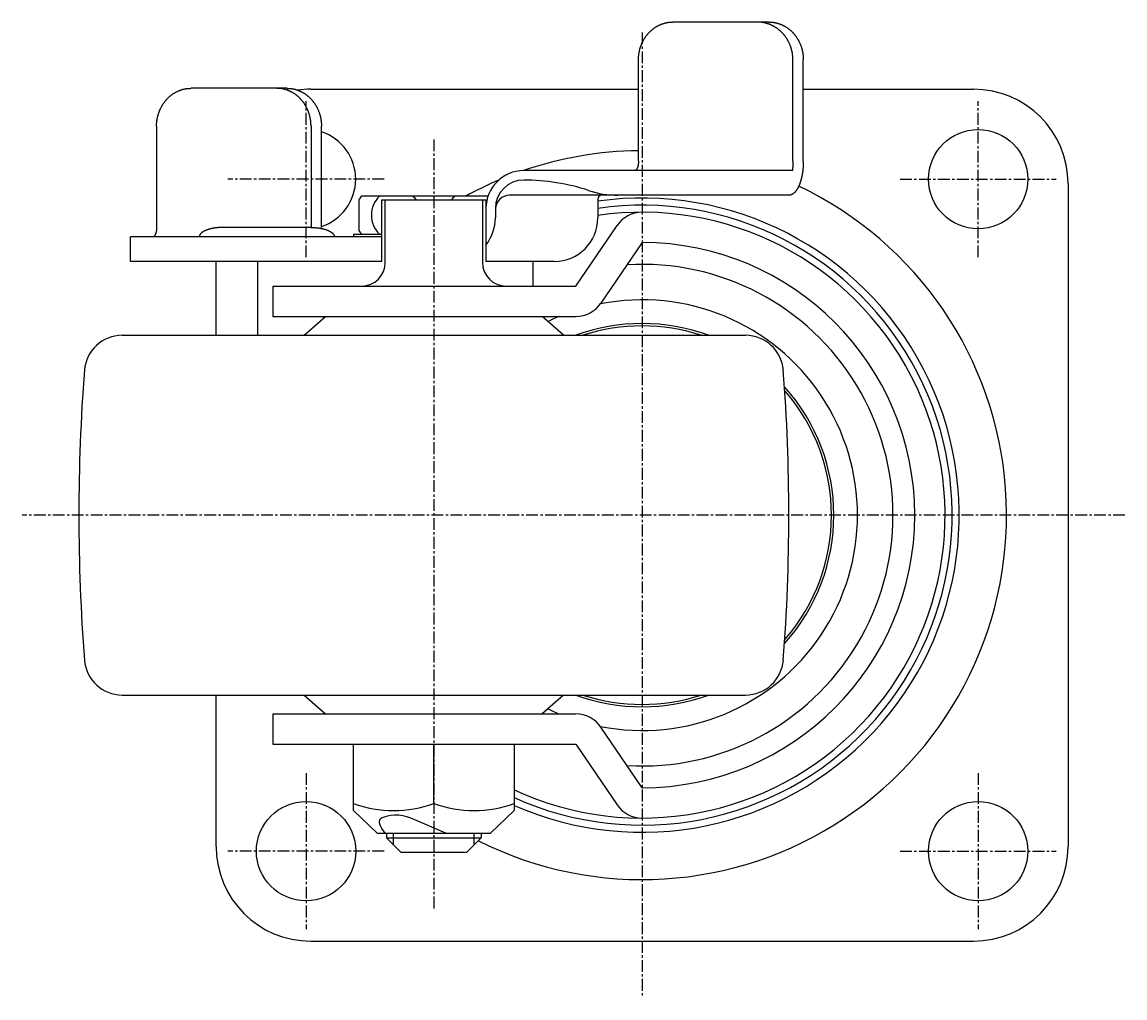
# Model space of a CAD drawing. Extents: x -2982 to -2676, y -545 to -78.
# Drawn here: x -2792.6 to -2676.1, y -545.4 to -442.3 of the extents above; entities that cross this region are included whole.
import ezdxf

# ---------------------------------------------------------------- set-up
doc = ezdxf.new("R2010")
doc.units = 0
doc.linetypes.add('CENTER', pattern=[2, 1.25, -0.25, 0.25, -0.25])
doc.layers.get('0').update_dxf_attribs({"linetype": 'CONTINUOUS'})
doc.layers.add('CENTER', color=1, linetype='CENTER')

msp = doc.modelspace()

# ---------------------------------------------------------------- linework, layer by layer
at = {"color": 7, "linetype": 'CONTINUOUS'}
for p, q in [((-2713.75, -442.28), (-2723.91, -442.28)), ((-2727.53, -456.98), (-2727.53, -446.28)), ((-2711.22, -456.98), (-2711.22, -446.28)), ((-2711.22, -456.98), (-2711.22, -446.28)), ((-2710.12, -456.98), (-2710.12, -446.28)), ((-2764.65, -449.28), (-2774.81, -449.28)), ((-2762.15, -449.38), (-2727.53, -449.38)), ((-2710.12, -449.38), (-2692.15, -449.38)), ((-2778.44, -453.28), (-2778.44, -463.98)), ((-2762.12, -453.28), (-2762.12, -463.98)), ((-2761.02, -463.98), (-2761.02, -453.28)), ((-2711.28, -457.98), (-2739.65, -457.98)), ((-2682.15, -459.38), (-2682.15, -529.38)), ((-2757.09, -461.05), (-2757.09, -464.32)), ((-2743.43, -460.68), (-2756.77, -460.68)), ((-2754.65, -461.08), (-2743.65, -461.08)), ((-2754.65, -467.58), (-2754.65, -461.08)), ((-2754.28, -467.68), (-2754.28, -461.08)), ((-2744.02, -461.08), (-2744.02, -467.68)), ((-2743.65, -461.08), (-2743.65, -467.58)), ((-2711.64, -460.58), (-2741.15, -460.58)), ((-2731.83, -460.98), (-2731.83, -462.98)), ((-2742.65, -461.98), (-2742.65, -462.98)), ((-2762.15, -463.98), (-2771.43, -463.98)), ((-2757.65, -464.68), (-2757.65, -464.98)), ((-2757.65, -464.68), (-2754.65, -464.68)), ((-2734.15, -470.18), (-2729.79, -463.78)), ((-2781.2, -467.58), (-2781.2, -464.98)), ((-2754.65, -464.98), (-2781.2, -464.98)), ((-2727.15, -465.58), (-2731.5, -471.98)), ((-2754.65, -467.58), (-2781.2, -467.58)), ((-2772.15, -475.38), (-2772.15, -467.58)), ((-2767.75, -475.38), (-2767.75, -467.58)), ((-2736.43, -467.58), (-2743.65, -467.58)), ((-2738.65, -470.18), (-2738.65, -467.58)), ((-2766.15, -470.18), (-2766.15, -473.38)), ((-2766.15, -470.18), (-2734.15, -470.18)), ((-2766.15, -473.38), (-2734.15, -473.38)), ((-2762.85, -475.38), (-2760.6, -473.38)), ((-2762.85, -475.38), (-2760.6, -473.38)), ((-2735.45, -475.38), (-2737.7, -473.38)), ((-2735.45, -475.38), (-2737.7, -473.38)), ((-2735.45, -475.38), (-2737.7, -473.38)), ((-2782.07, -475.38), (-2716.22, -475.38)), ((-2782.07, -513.38), (-2716.22, -513.38)), ((-2772.15, -529.38), (-2772.15, -513.38)), ((-2762.85, -513.38), (-2760.6, -515.38)), ((-2762.85, -513.38), (-2760.6, -515.38)), ((-2735.45, -513.38), (-2737.7, -515.38)), ((-2735.45, -513.38), (-2737.7, -515.38)), ((-2735.45, -513.38), (-2737.7, -515.38)), ((-2766.15, -515.38), (-2766.15, -518.58)), ((-2766.15, -515.38), (-2734.15, -515.38)), ((-2727.15, -523.18), (-2731.5, -516.78)), ((-2766.15, -518.58), (-2734.15, -518.58)), ((-2757.65, -525.58), (-2757.65, -518.58)), ((-2749.15, -524.83), (-2749.15, -518.58)), ((-2740.65, -518.58), (-2740.65, -525.58)), ((-2734.15, -518.58), (-2729.79, -524.98)), ((-2757.65, -525.58), (-2755.15, -527.98)), ((-2743.15, -527.98), (-2740.65, -525.58)), ((-2754.63, -527.48), (-2754.86, -527.05)), ((-2754.3, -527.98), (-2754.63, -527.48)), ((-2747.88, -527.98), (-2751.17, -526.58)), ((-2755.15, -527.98), (-2743.15, -527.98)), ((-2754.15, -527.98), (-2754.15, -528.48)), ((-2754.15, -528.48), (-2752.65, -529.98)), ((-2754.15, -528.48), (-2744.15, -528.48)), ((-2744.15, -528.48), (-2745.65, -529.98)), ((-2744.15, -527.98), (-2744.15, -528.48)), ((-2752.65, -529.98), (-2745.65, -529.98)), ((-2762.15, -539.38), (-2692.15, -539.38))]:
    msp.add_line(p, q, dxfattribs=at)
at = {"color": 3, "linetype": 'CONTINUOUS'}
for p, q in [((-2753.4, -529.23), (-2753.4, -527.98)), ((-2744.9, -529.23), (-2744.9, -527.98))]:
    msp.add_line(p, q, dxfattribs=at)
at = {"color": 7, "linetype": 'CONTINUOUS'}
for points in [[(-2727.53, -446.29, 0), (-2727.53, -446.23, 0), (-2727.53, -446.19, 0), (-2727.53, -446.14, 0), (-2727.53, -446.09, 0), (-2727.53, -446.04, 0), (-2727.52, -445.99, 0), (-2727.52, -445.94, 0), (-2727.52, -445.89, 0), (-2727.51, -445.84, 0), (-2727.51, -445.8, 0), (-2727.5, -445.75, 0), (-2727.49, -445.7, 0), (-2727.49, -445.65, 0), (-2727.48, -445.6, 0), (-2727.47, -445.55, 0), (-2727.46, -445.5, 0), (-2727.45, -445.46, 0), (-2727.44, -445.41, 0), (-2727.43, -445.36, 0), (-2727.42, -445.31, 0), (-2727.41, -445.26, 0), (-2727.4, -445.22, 0), (-2727.39, -445.17, 0), (-2727.38, -445.12, 0), (-2727.36, -445.08, 0), (-2727.35, -445.03, 0), (-2727.34, -444.98, 0), (-2727.32, -444.94, 0), (-2727.31, -444.89, 0), (-2727.29, -444.85, 0), (-2727.27, -444.8, 0), (-2727.26, -444.75, 0), (-2727.24, -444.71, 0), (-2727.22, -444.66, 0), (-2727.2, -444.62, 0), (-2727.18, -444.57, 0), (-2727.17, -444.53, 0), (-2727.15, -444.49, 0), (-2727.13, -444.44, 0), (-2727.1, -444.4, 0), (-2727.08, -444.36, 0), (-2727.06, -444.31, 0), (-2727.04, -444.27, 0), (-2727.02, -444.23, 0), (-2726.99, -444.19, 0), (-2726.97, -444.14, 0), (-2726.95, -444.1, 0), (-2726.92, -444.06, 0), (-2726.9, -444.02, 0), (-2726.87, -443.98, 0), (-2726.85, -443.94, 0), (-2726.82, -443.9, 0), (-2726.79, -443.86, 0), (-2726.77, -443.82, 0), (-2726.74, -443.79, 0), (-2726.71, -443.75, 0), (-2726.68, -443.71, 0), (-2726.65, -443.67, 0), (-2726.62, -443.63, 0), (-2726.59, -443.6, 0), (-2726.56, -443.56, 0), (-2726.53, -443.53, 0), (-2726.5, -443.49, 0), (-2726.47, -443.46, 0), (-2726.44, -443.42, 0), (-2726.41, -443.39, 0), (-2726.37, -443.35, 0), (-2726.34, -443.32, 0), (-2726.31, -443.29, 0), (-2726.28, -443.26, 0), (-2726.24, -443.22, 0), (-2726.21, -443.19, 0), (-2726.17, -443.16, 0), (-2726.14, -443.13, 0), (-2726.1, -443.1, 0), (-2726.07, -443.07, 0), (-2726.03, -443.04, 0), (-2725.99, -443.01, 0), (-2725.96, -442.99, 0), (-2725.92, -442.96, 0), (-2725.88, -442.93, 0), (-2725.85, -442.9, 0), (-2725.81, -442.88, 0), (-2725.77, -442.85, 0), (-2725.73, -442.83, 0), (-2725.69, -442.8, 0), (-2725.66, -442.78, 0), (-2725.62, -442.76, 0), (-2725.58, -442.73, 0), (-2725.54, -442.71, 0), (-2725.5, -442.69, 0), (-2725.46, -442.67, 0), (-2725.42, -442.65, 0), (-2725.38, -442.63, 0), (-2725.34, -442.61, 0), (-2725.29, -442.59, 0), (-2725.25, -442.57, 0), (-2725.21, -442.55, 0), (-2725.17, -442.54, 0), (-2725.13, -442.52, 0), (-2725.09, -442.5, 0), (-2725.04, -442.49, 0), (-2725, -442.47, 0), (-2724.96, -442.46, 0), (-2724.92, -442.44, 0), (-2724.87, -442.43, 0), (-2724.83, -442.42, 0), (-2724.79, -442.4, 0), (-2724.75, -442.39, 0), (-2724.7, -442.38, 0), (-2724.66, -442.37, 0), (-2724.61, -442.36, 0), (-2724.57, -442.35, 0), (-2724.53, -442.34, 0), (-2724.48, -442.33, 0), (-2724.44, -442.33, 0), (-2724.4, -442.32, 0), (-2724.35, -442.31, 0), (-2724.31, -442.31, 0), (-2724.26, -442.3, 0), (-2724.22, -442.3, 0), (-2724.17, -442.3, 0), (-2724.13, -442.29, 0), (-2724.09, -442.29, 0), (-2724.04, -442.29, 0), (-2724, -442.29, 0), (-2723.95, -442.29, 0), (-2723.91, -442.29, 0)], [(-2711.22, -446.29, 0), (-2711.22, -446.23, 0), (-2711.22, -446.19, 0), (-2711.22, -446.14, 0), (-2711.22, -446.09, 0), (-2711.23, -446.04, 0), (-2711.23, -445.99, 0), (-2711.23, -445.94, 0), (-2711.24, -445.89, 0), (-2711.24, -445.84, 0), (-2711.25, -445.8, 0), (-2711.25, -445.75, 0), (-2711.26, -445.7, 0), (-2711.27, -445.65, 0), (-2711.27, -445.6, 0), (-2711.28, -445.55, 0), (-2711.29, -445.5, 0), (-2711.3, -445.46, 0), (-2711.31, -445.41, 0), (-2711.32, -445.36, 0), (-2711.33, -445.31, 0), (-2711.34, -445.26, 0), (-2711.36, -445.22, 0), (-2711.37, -445.17, 0), (-2711.38, -445.12, 0), (-2711.39, -445.08, 0), (-2711.41, -445.03, 0), (-2711.42, -444.98, 0), (-2711.44, -444.94, 0), (-2711.45, -444.89, 0), (-2711.47, -444.85, 0), (-2711.49, -444.8, 0), (-2711.51, -444.75, 0), (-2711.52, -444.71, 0), (-2711.54, -444.66, 0), (-2711.56, -444.62, 0), (-2711.58, -444.57, 0), (-2711.6, -444.53, 0), (-2711.62, -444.49, 0), (-2711.64, -444.44, 0), (-2711.66, -444.4, 0), (-2711.69, -444.36, 0), (-2711.71, -444.31, 0), (-2711.73, -444.27, 0), (-2711.75, -444.23, 0), (-2711.78, -444.19, 0), (-2711.8, -444.14, 0), (-2711.83, -444.1, 0), (-2711.85, -444.06, 0), (-2711.88, -444.02, 0), (-2711.91, -443.98, 0), (-2711.93, -443.94, 0), (-2711.96, -443.9, 0), (-2711.99, -443.86, 0), (-2712.02, -443.82, 0), (-2712.04, -443.79, 0), (-2712.07, -443.75, 0), (-2712.1, -443.71, 0), (-2712.13, -443.67, 0), (-2712.16, -443.63, 0), (-2712.19, -443.6, 0), (-2712.23, -443.56, 0), (-2712.26, -443.53, 0), (-2712.29, -443.49, 0), (-2712.32, -443.46, 0), (-2712.35, -443.42, 0), (-2712.39, -443.39, 0), (-2712.42, -443.35, 0), (-2712.46, -443.32, 0), (-2712.49, -443.29, 0), (-2712.52, -443.26, 0), (-2712.56, -443.22, 0), (-2712.6, -443.19, 0), (-2712.63, -443.16, 0), (-2712.67, -443.13, 0), (-2712.7, -443.1, 0), (-2712.74, -443.07, 0), (-2712.78, -443.04, 0), (-2712.82, -443.01, 0), (-2712.85, -442.99, 0), (-2712.89, -442.96, 0), (-2712.93, -442.93, 0), (-2712.97, -442.9, 0), (-2713.01, -442.88, 0), (-2713.05, -442.85, 0), (-2713.09, -442.83, 0), (-2713.13, -442.8, 0), (-2713.17, -442.78, 0), (-2713.21, -442.76, 0), (-2713.25, -442.73, 0), (-2713.29, -442.71, 0), (-2713.33, -442.69, 0), (-2713.37, -442.67, 0), (-2713.42, -442.65, 0), (-2713.46, -442.63, 0), (-2713.5, -442.61, 0), (-2713.54, -442.59, 0), (-2713.59, -442.57, 0), (-2713.63, -442.55, 0), (-2713.67, -442.54, 0), (-2713.71, -442.52, 0), (-2713.76, -442.5, 0), (-2713.8, -442.49, 0), (-2713.85, -442.47, 0), (-2713.89, -442.46, 0), (-2713.93, -442.44, 0), (-2713.98, -442.43, 0), (-2714.02, -442.42, 0), (-2714.07, -442.4, 0), (-2714.11, -442.39, 0), (-2714.16, -442.38, 0), (-2714.2, -442.37, 0), (-2714.25, -442.36, 0), (-2714.29, -442.35, 0), (-2714.34, -442.34, 0), (-2714.39, -442.33, 0), (-2714.43, -442.33, 0), (-2714.48, -442.32, 0), (-2714.52, -442.31, 0), (-2714.57, -442.31, 0), (-2714.61, -442.3, 0), (-2714.66, -442.3, 0), (-2714.71, -442.3, 0), (-2714.75, -442.29, 0), (-2714.8, -442.29, 0), (-2714.84, -442.29, 0), (-2714.89, -442.29, 0), (-2714.94, -442.29, 0), (-2714.98, -442.29, 0)], [(-2713.75, -442.29, 0), (-2713.7, -442.29, 0), (-2713.66, -442.29, 0), (-2713.61, -442.29, 0), (-2713.57, -442.29, 0), (-2713.52, -442.29, 0), (-2713.48, -442.3, 0), (-2713.43, -442.3, 0), (-2713.39, -442.3, 0), (-2713.35, -442.31, 0), (-2713.3, -442.31, 0), (-2713.26, -442.32, 0), (-2713.21, -442.33, 0), (-2713.17, -442.33, 0), (-2713.13, -442.34, 0), (-2713.08, -442.35, 0), (-2713.04, -442.36, 0), (-2712.99, -442.37, 0), (-2712.95, -442.38, 0), (-2712.91, -442.39, 0), (-2712.86, -442.4, 0), (-2712.82, -442.42, 0), (-2712.78, -442.43, 0), (-2712.74, -442.44, 0), (-2712.69, -442.46, 0), (-2712.65, -442.47, 0), (-2712.61, -442.49, 0), (-2712.57, -442.5, 0), (-2712.52, -442.52, 0), (-2712.48, -442.54, 0), (-2712.44, -442.55, 0), (-2712.4, -442.57, 0), (-2712.36, -442.59, 0), (-2712.32, -442.61, 0), (-2712.28, -442.63, 0), (-2712.24, -442.65, 0), (-2712.2, -442.67, 0), (-2712.16, -442.69, 0), (-2712.12, -442.71, 0), (-2712.08, -442.73, 0), (-2712.04, -442.76, 0), (-2712, -442.78, 0), (-2711.96, -442.8, 0), (-2711.92, -442.83, 0), (-2711.88, -442.85, 0), (-2711.84, -442.88, 0), (-2711.81, -442.9, 0), (-2711.77, -442.93, 0), (-2711.73, -442.96, 0), (-2711.69, -442.99, 0), (-2711.66, -443.01, 0), (-2711.62, -443.04, 0), (-2711.59, -443.07, 0), (-2711.55, -443.1, 0), (-2711.52, -443.13, 0), (-2711.48, -443.16, 0), (-2711.45, -443.19, 0), (-2711.41, -443.22, 0), (-2711.38, -443.26, 0), (-2711.34, -443.29, 0), (-2711.31, -443.32, 0), (-2711.28, -443.35, 0), (-2711.25, -443.39, 0), (-2711.21, -443.42, 0), (-2711.18, -443.46, 0), (-2711.15, -443.49, 0), (-2711.12, -443.53, 0), (-2711.09, -443.56, 0), (-2711.06, -443.6, 0), (-2711.03, -443.63, 0), (-2711, -443.67, 0), (-2710.97, -443.71, 0), (-2710.94, -443.75, 0), (-2710.92, -443.79, 0), (-2710.89, -443.82, 0), (-2710.86, -443.86, 0), (-2710.83, -443.9, 0), (-2710.81, -443.94, 0), (-2710.78, -443.98, 0), (-2710.76, -444.02, 0), (-2710.73, -444.06, 0), (-2710.71, -444.1, 0), (-2710.68, -444.14, 0), (-2710.66, -444.19, 0), (-2710.64, -444.23, 0), (-2710.61, -444.27, 0), (-2710.59, -444.31, 0), (-2710.57, -444.36, 0), (-2710.55, -444.4, 0), (-2710.53, -444.44, 0), (-2710.51, -444.49, 0), (-2710.49, -444.53, 0), (-2710.47, -444.57, 0), (-2710.45, -444.62, 0), (-2710.43, -444.66, 0), (-2710.41, -444.71, 0), (-2710.4, -444.75, 0), (-2710.38, -444.8, 0), (-2710.36, -444.85, 0), (-2710.35, -444.89, 0), (-2710.33, -444.94, 0), (-2710.32, -444.98, 0), (-2710.3, -445.03, 0), (-2710.29, -445.08, 0), (-2710.28, -445.12, 0), (-2710.26, -445.17, 0), (-2710.25, -445.22, 0), (-2710.24, -445.26, 0), (-2710.23, -445.31, 0), (-2710.22, -445.36, 0), (-2710.21, -445.41, 0), (-2710.2, -445.46, 0), (-2710.19, -445.5, 0), (-2710.18, -445.55, 0), (-2710.17, -445.6, 0), (-2710.17, -445.65, 0), (-2710.16, -445.7, 0), (-2710.15, -445.75, 0), (-2710.15, -445.8, 0), (-2710.14, -445.84, 0), (-2710.14, -445.89, 0), (-2710.13, -445.94, 0), (-2710.13, -445.99, 0), (-2710.13, -446.04, 0), (-2710.12, -446.09, 0), (-2710.12, -446.14, 0), (-2710.12, -446.19, 0), (-2710.12, -446.23, 0), (-2710.12, -446.29, 0)], [(-2778.44, -453.29, 0), (-2778.44, -453.24, 0), (-2778.43, -453.19, 0), (-2778.43, -453.14, 0), (-2778.43, -453.09, 0), (-2778.43, -453.04, 0), (-2778.43, -452.99, 0), (-2778.42, -452.94, 0), (-2778.42, -452.89, 0), (-2778.41, -452.84, 0), (-2778.41, -452.8, 0), (-2778.4, -452.75, 0), (-2778.4, -452.7, 0), (-2778.39, -452.65, 0), (-2778.38, -452.6, 0), (-2778.37, -452.55, 0), (-2778.37, -452.5, 0), (-2778.36, -452.46, 0), (-2778.35, -452.41, 0), (-2778.34, -452.36, 0), (-2778.33, -452.31, 0), (-2778.32, -452.26, 0), (-2778.3, -452.22, 0), (-2778.29, -452.17, 0), (-2778.28, -452.12, 0), (-2778.27, -452.08, 0), (-2778.25, -452.03, 0), (-2778.24, -451.98, 0), (-2778.22, -451.94, 0), (-2778.21, -451.89, 0), (-2778.19, -451.85, 0), (-2778.18, -451.8, 0), (-2778.16, -451.75, 0), (-2778.14, -451.71, 0), (-2778.13, -451.66, 0), (-2778.11, -451.62, 0), (-2778.09, -451.57, 0), (-2778.07, -451.53, 0), (-2778.05, -451.49, 0), (-2778.03, -451.44, 0), (-2778.01, -451.4, 0), (-2777.99, -451.36, 0), (-2777.97, -451.31, 0), (-2777.94, -451.27, 0), (-2777.92, -451.23, 0), (-2777.9, -451.19, 0), (-2777.87, -451.14, 0), (-2777.85, -451.1, 0), (-2777.83, -451.06, 0), (-2777.8, -451.02, 0), (-2777.77, -450.98, 0), (-2777.75, -450.94, 0), (-2777.72, -450.9, 0), (-2777.7, -450.86, 0), (-2777.67, -450.82, 0), (-2777.64, -450.79, 0), (-2777.61, -450.75, 0), (-2777.58, -450.71, 0), (-2777.56, -450.67, 0), (-2777.53, -450.63, 0), (-2777.5, -450.6, 0), (-2777.47, -450.56, 0), (-2777.44, -450.53, 0), (-2777.41, -450.49, 0), (-2777.37, -450.46, 0), (-2777.34, -450.42, 0), (-2777.31, -450.39, 0), (-2777.28, -450.35, 0), (-2777.25, -450.32, 0), (-2777.21, -450.29, 0), (-2777.18, -450.26, 0), (-2777.14, -450.22, 0), (-2777.11, -450.19, 0), (-2777.08, -450.16, 0), (-2777.04, -450.13, 0), (-2777.01, -450.1, 0), (-2776.97, -450.07, 0), (-2776.93, -450.04, 0), (-2776.9, -450.01, 0), (-2776.86, -449.99, 0), (-2776.82, -449.96, 0), (-2776.79, -449.93, 0), (-2776.75, -449.9, 0), (-2776.71, -449.88, 0), (-2776.67, -449.85, 0), (-2776.64, -449.83, 0), (-2776.6, -449.8, 0), (-2776.56, -449.78, 0), (-2776.52, -449.76, 0), (-2776.48, -449.73, 0), (-2776.44, -449.71, 0), (-2776.4, -449.69, 0), (-2776.36, -449.67, 0), (-2776.32, -449.65, 0), (-2776.28, -449.63, 0), (-2776.24, -449.61, 0), (-2776.2, -449.59, 0), (-2776.16, -449.57, 0), (-2776.12, -449.55, 0), (-2776.07, -449.54, 0), (-2776.03, -449.52, 0), (-2775.99, -449.5, 0), (-2775.95, -449.49, 0), (-2775.91, -449.47, 0), (-2775.86, -449.46, 0), (-2775.82, -449.44, 0), (-2775.78, -449.43, 0), (-2775.73, -449.42, 0), (-2775.69, -449.4, 0), (-2775.65, -449.39, 0), (-2775.61, -449.38, 0), (-2775.56, -449.37, 0), (-2775.52, -449.36, 0), (-2775.47, -449.35, 0), (-2775.43, -449.34, 0), (-2775.39, -449.33, 0), (-2775.34, -449.33, 0), (-2775.3, -449.32, 0), (-2775.25, -449.31, 0), (-2775.21, -449.31, 0), (-2775.17, -449.3, 0), (-2775.12, -449.3, 0), (-2775.08, -449.3, 0), (-2775.03, -449.29, 0), (-2774.99, -449.29, 0), (-2774.94, -449.29, 0), (-2774.9, -449.29, 0), (-2774.86, -449.29, 0), (-2774.81, -449.29, 0)], [(-2762.12, -453.29, 0), (-2762.12, -453.24, 0), (-2762.12, -453.19, 0), (-2762.12, -453.14, 0), (-2762.13, -453.09, 0), (-2762.13, -453.04, 0), (-2762.13, -452.99, 0), (-2762.14, -452.94, 0), (-2762.14, -452.89, 0), (-2762.14, -452.84, 0), (-2762.15, -452.8, 0), (-2762.16, -452.75, 0), (-2762.16, -452.7, 0), (-2762.17, -452.65, 0), (-2762.18, -452.6, 0), (-2762.18, -452.55, 0), (-2762.19, -452.5, 0), (-2762.2, -452.46, 0), (-2762.21, -452.41, 0), (-2762.22, -452.36, 0), (-2762.23, -452.31, 0), (-2762.24, -452.26, 0), (-2762.25, -452.22, 0), (-2762.27, -452.17, 0), (-2762.28, -452.12, 0), (-2762.29, -452.08, 0), (-2762.31, -452.03, 0), (-2762.32, -451.98, 0), (-2762.33, -451.94, 0), (-2762.35, -451.89, 0), (-2762.37, -451.85, 0), (-2762.38, -451.8, 0), (-2762.4, -451.75, 0), (-2762.42, -451.71, 0), (-2762.43, -451.66, 0), (-2762.45, -451.62, 0), (-2762.47, -451.57, 0), (-2762.49, -451.53, 0), (-2762.51, -451.49, 0), (-2762.53, -451.44, 0), (-2762.55, -451.4, 0), (-2762.57, -451.36, 0), (-2762.59, -451.31, 0), (-2762.62, -451.27, 0), (-2762.64, -451.23, 0), (-2762.66, -451.19, 0), (-2762.68, -451.14, 0), (-2762.71, -451.1, 0), (-2762.73, -451.06, 0), (-2762.76, -451.02, 0), (-2762.78, -450.98, 0), (-2762.81, -450.94, 0), (-2762.84, -450.9, 0), (-2762.86, -450.86, 0), (-2762.89, -450.82, 0), (-2762.92, -450.79, 0), (-2762.95, -450.75, 0), (-2762.97, -450.71, 0), (-2763, -450.67, 0), (-2763.03, -450.63, 0), (-2763.06, -450.6, 0), (-2763.09, -450.56, 0), (-2763.12, -450.53, 0), (-2763.15, -450.49, 0), (-2763.18, -450.46, 0), (-2763.22, -450.42, 0), (-2763.25, -450.39, 0), (-2763.28, -450.35, 0), (-2763.31, -450.32, 0), (-2763.35, -450.29, 0), (-2763.38, -450.26, 0), (-2763.41, -450.22, 0), (-2763.45, -450.19, 0), (-2763.48, -450.16, 0), (-2763.52, -450.13, 0), (-2763.55, -450.1, 0), (-2763.59, -450.07, 0), (-2763.62, -450.04, 0), (-2763.66, -450.01, 0), (-2763.7, -449.99, 0), (-2763.73, -449.96, 0), (-2763.77, -449.93, 0), (-2763.81, -449.9, 0), (-2763.85, -449.88, 0), (-2763.88, -449.85, 0), (-2763.92, -449.83, 0), (-2763.96, -449.8, 0), (-2764, -449.78, 0), (-2764.04, -449.76, 0), (-2764.08, -449.73, 0), (-2764.12, -449.71, 0), (-2764.16, -449.69, 0), (-2764.2, -449.67, 0), (-2764.24, -449.65, 0), (-2764.28, -449.63, 0), (-2764.32, -449.61, 0), (-2764.36, -449.59, 0), (-2764.4, -449.57, 0), (-2764.44, -449.55, 0), (-2764.48, -449.54, 0), (-2764.53, -449.52, 0), (-2764.57, -449.5, 0), (-2764.61, -449.49, 0), (-2764.65, -449.47, 0), (-2764.7, -449.46, 0), (-2764.74, -449.44, 0), (-2764.78, -449.43, 0), (-2764.82, -449.42, 0), (-2764.87, -449.4, 0), (-2764.91, -449.39, 0), (-2764.95, -449.38, 0), (-2765, -449.37, 0), (-2765.04, -449.36, 0), (-2765.08, -449.35, 0), (-2765.13, -449.34, 0), (-2765.17, -449.33, 0), (-2765.22, -449.33, 0), (-2765.26, -449.32, 0), (-2765.3, -449.31, 0), (-2765.35, -449.31, 0), (-2765.39, -449.3, 0), (-2765.44, -449.3, 0), (-2765.48, -449.3, 0), (-2765.53, -449.29, 0), (-2765.57, -449.29, 0), (-2765.61, -449.29, 0), (-2765.66, -449.29, 0), (-2765.7, -449.29, 0), (-2765.75, -449.29, 0)], [(-2764.65, -449.29, 0), (-2764.6, -449.29, 0), (-2764.56, -449.29, 0), (-2764.52, -449.29, 0), (-2764.47, -449.29, 0), (-2764.43, -449.29, 0), (-2764.38, -449.3, 0), (-2764.34, -449.3, 0), (-2764.29, -449.3, 0), (-2764.25, -449.31, 0), (-2764.21, -449.31, 0), (-2764.16, -449.32, 0), (-2764.12, -449.33, 0), (-2764.07, -449.33, 0), (-2764.03, -449.34, 0), (-2763.99, -449.35, 0), (-2763.94, -449.36, 0), (-2763.9, -449.37, 0), (-2763.85, -449.38, 0), (-2763.81, -449.39, 0), (-2763.77, -449.4, 0), (-2763.73, -449.42, 0), (-2763.68, -449.43, 0), (-2763.64, -449.44, 0), (-2763.6, -449.46, 0), (-2763.55, -449.47, 0), (-2763.51, -449.49, 0), (-2763.47, -449.5, 0), (-2763.43, -449.52, 0), (-2763.39, -449.54, 0), (-2763.34, -449.55, 0), (-2763.3, -449.57, 0), (-2763.26, -449.59, 0), (-2763.22, -449.61, 0), (-2763.18, -449.63, 0), (-2763.14, -449.65, 0), (-2763.1, -449.67, 0), (-2763.06, -449.69, 0), (-2763.02, -449.71, 0), (-2762.98, -449.73, 0), (-2762.94, -449.76, 0), (-2762.9, -449.78, 0), (-2762.86, -449.8, 0), (-2762.82, -449.83, 0), (-2762.79, -449.85, 0), (-2762.75, -449.88, 0), (-2762.71, -449.9, 0), (-2762.67, -449.93, 0), (-2762.63, -449.96, 0), (-2762.6, -449.99, 0), (-2762.56, -450.01, 0), (-2762.53, -450.04, 0), (-2762.49, -450.07, 0), (-2762.45, -450.1, 0), (-2762.42, -450.13, 0), (-2762.38, -450.16, 0), (-2762.35, -450.19, 0), (-2762.31, -450.22, 0), (-2762.28, -450.26, 0), (-2762.25, -450.29, 0), (-2762.21, -450.32, 0), (-2762.18, -450.35, 0), (-2762.15, -450.39, 0), (-2762.12, -450.42, 0), (-2762.09, -450.46, 0), (-2762.05, -450.49, 0), (-2762.02, -450.53, 0), (-2761.99, -450.56, 0), (-2761.96, -450.6, 0), (-2761.93, -450.63, 0), (-2761.9, -450.67, 0), (-2761.88, -450.71, 0), (-2761.85, -450.75, 0), (-2761.82, -450.79, 0), (-2761.79, -450.82, 0), (-2761.76, -450.86, 0), (-2761.74, -450.9, 0), (-2761.71, -450.94, 0), (-2761.69, -450.98, 0), (-2761.66, -451.02, 0), (-2761.63, -451.06, 0), (-2761.61, -451.1, 0), (-2761.59, -451.14, 0), (-2761.56, -451.19, 0), (-2761.54, -451.23, 0), (-2761.52, -451.27, 0), (-2761.49, -451.31, 0), (-2761.47, -451.36, 0), (-2761.45, -451.4, 0), (-2761.43, -451.44, 0), (-2761.41, -451.49, 0), (-2761.39, -451.53, 0), (-2761.37, -451.57, 0), (-2761.35, -451.62, 0), (-2761.33, -451.66, 0), (-2761.32, -451.71, 0), (-2761.3, -451.75, 0), (-2761.28, -451.8, 0), (-2761.27, -451.85, 0), (-2761.25, -451.89, 0), (-2761.24, -451.94, 0), (-2761.22, -451.98, 0), (-2761.21, -452.03, 0), (-2761.19, -452.08, 0), (-2761.18, -452.12, 0), (-2761.17, -452.17, 0), (-2761.16, -452.22, 0), (-2761.14, -452.26, 0), (-2761.13, -452.31, 0), (-2761.12, -452.36, 0), (-2761.11, -452.41, 0), (-2761.1, -452.46, 0), (-2761.09, -452.5, 0), (-2761.08, -452.55, 0), (-2761.08, -452.6, 0), (-2761.07, -452.65, 0), (-2761.06, -452.7, 0), (-2761.06, -452.75, 0), (-2761.05, -452.8, 0), (-2761.05, -452.84, 0), (-2761.04, -452.89, 0), (-2761.04, -452.94, 0), (-2761.03, -452.99, 0), (-2761.03, -453.04, 0), (-2761.03, -453.09, 0), (-2761.03, -453.14, 0), (-2761.02, -453.19, 0), (-2761.02, -453.24, 0), (-2761.02, -453.29, 0)], [(-2727.53, -456.99, 0), (-2727.53, -457, 0), (-2727.53, -457.01, 0), (-2727.53, -457.02, 0), (-2727.53, -457.03, 0), (-2727.53, -457.05, 0), (-2727.53, -457.06, 0), (-2727.53, -457.07, 0), (-2727.53, -457.08, 0), (-2727.54, -457.1, 0), (-2727.54, -457.11, 0), (-2727.54, -457.12, 0), (-2727.54, -457.13, 0), (-2727.54, -457.14, 0), (-2727.54, -457.16, 0), (-2727.54, -457.17, 0), (-2727.54, -457.18, 0), (-2727.54, -457.19, 0), (-2727.54, -457.2, 0), (-2727.54, -457.22, 0), (-2727.55, -457.23, 0), (-2727.55, -457.24, 0), (-2727.55, -457.25, 0), (-2727.55, -457.26, 0), (-2727.55, -457.27, 0), (-2727.55, -457.29, 0), (-2727.55, -457.3, 0), (-2727.56, -457.31, 0), (-2727.56, -457.32, 0), (-2727.56, -457.33, 0), (-2727.56, -457.34, 0), (-2727.56, -457.36, 0), (-2727.56, -457.37, 0), (-2727.57, -457.38, 0), (-2727.57, -457.39, 0), (-2727.57, -457.4, 0), (-2727.57, -457.41, 0), (-2727.58, -457.42, 0), (-2727.58, -457.43, 0), (-2727.58, -457.44, 0), (-2727.58, -457.46, 0), (-2727.58, -457.47, 0), (-2727.59, -457.48, 0), (-2727.59, -457.49, 0), (-2727.59, -457.5, 0), (-2727.6, -457.51, 0), (-2727.6, -457.52, 0), (-2727.6, -457.53, 0), (-2727.6, -457.54, 0), (-2727.61, -457.55, 0), (-2727.61, -457.56, 0), (-2727.61, -457.57, 0), (-2727.62, -457.58, 0), (-2727.62, -457.59, 0), (-2727.62, -457.6, 0), (-2727.63, -457.61, 0), (-2727.63, -457.62, 0), (-2727.63, -457.63, 0), (-2727.64, -457.64, 0), (-2727.64, -457.65, 0), (-2727.64, -457.66, 0), (-2727.65, -457.66, 0), (-2727.65, -457.67, 0), (-2727.65, -457.68, 0), (-2727.66, -457.69, 0), (-2727.66, -457.7, 0), (-2727.66, -457.71, 0), (-2727.67, -457.72, 0), (-2727.67, -457.73, 0), (-2727.68, -457.73, 0), (-2727.68, -457.74, 0), (-2727.68, -457.75, 0), (-2727.69, -457.76, 0), (-2727.69, -457.76, 0), (-2727.7, -457.77, 0), (-2727.7, -457.78, 0), (-2727.7, -457.79, 0), (-2727.71, -457.8, 0), (-2727.71, -457.8, 0), (-2727.72, -457.81, 0), (-2727.72, -457.82, 0), (-2727.72, -457.82, 0), (-2727.73, -457.83, 0), (-2727.73, -457.84, 0), (-2727.74, -457.84, 0), (-2727.74, -457.85, 0), (-2727.75, -457.85, 0), (-2727.75, -457.86, 0), (-2727.76, -457.87, 0), (-2727.76, -457.87, 0), (-2727.77, -457.88, 0), (-2727.77, -457.88, 0), (-2727.77, -457.89, 0), (-2727.78, -457.89, 0), (-2727.78, -457.9, 0), (-2727.79, -457.9, 0), (-2727.79, -457.91, 0), (-2727.8, -457.91, 0), (-2727.8, -457.92, 0), (-2727.81, -457.92, 0), (-2727.81, -457.93, 0), (-2727.82, -457.93, 0), (-2727.82, -457.93, 0), (-2727.83, -457.94, 0), (-2727.83, -457.94, 0), (-2727.84, -457.94, 0), (-2727.84, -457.95, 0), (-2727.85, -457.95, 0), (-2727.85, -457.95, 0), (-2727.86, -457.96, 0), (-2727.86, -457.96, 0), (-2727.87, -457.96, 0), (-2727.87, -457.96, 0), (-2727.88, -457.97, 0), (-2727.88, -457.97, 0), (-2727.89, -457.97, 0), (-2727.89, -457.97, 0), (-2727.9, -457.98, 0), (-2727.9, -457.98, 0), (-2727.91, -457.98, 0), (-2727.91, -457.98, 0), (-2727.92, -457.98, 0), (-2727.92, -457.98, 0), (-2727.93, -457.98, 0), (-2727.93, -457.98, 0), (-2727.94, -457.98, 0), (-2727.94, -457.98, 0), (-2727.95, -457.98, 0), (-2727.96, -457.99, 0)], [(-2710.12, -456.99, 0), (-2710.12, -457.03, 0), (-2710.12, -457.07, 0), (-2710.12, -457.12, 0), (-2710.12, -457.16, 0), (-2710.12, -457.2, 0), (-2710.12, -457.25, 0), (-2710.13, -457.29, 0), (-2710.13, -457.34, 0), (-2710.13, -457.38, 0), (-2710.13, -457.43, 0), (-2710.13, -457.47, 0), (-2710.14, -457.51, 0), (-2710.14, -457.56, 0), (-2710.14, -457.6, 0), (-2710.15, -457.64, 0), (-2710.15, -457.69, 0), (-2710.15, -457.73, 0), (-2710.16, -457.77, 0), (-2710.16, -457.82, 0), (-2710.17, -457.86, 0), (-2710.17, -457.9, 0), (-2710.18, -457.94, 0), (-2710.18, -457.99, 0), (-2710.19, -458.03, 0), (-2710.19, -458.07, 0), (-2710.2, -458.11, 0), (-2710.2, -458.16, 0), (-2710.21, -458.2, 0), (-2710.22, -458.24, 0), (-2710.22, -458.28, 0), (-2710.23, -458.32, 0), (-2710.24, -458.36, 0), (-2710.24, -458.4, 0), (-2710.25, -458.44, 0), (-2710.26, -458.48, 0), (-2710.27, -458.52, 0), (-2710.27, -458.56, 0), (-2710.28, -458.6, 0), (-2710.29, -458.64, 0), (-2710.3, -458.68, 0), (-2710.31, -458.72, 0), (-2710.32, -458.76, 0), (-2710.33, -458.8, 0), (-2710.34, -458.83, 0), (-2710.35, -458.87, 0), (-2710.36, -458.91, 0), (-2710.37, -458.95, 0), (-2710.38, -458.99, 0), (-2710.39, -459.02, 0), (-2710.4, -459.06, 0), (-2710.41, -459.09, 0), (-2710.42, -459.13, 0), (-2710.43, -459.16, 0), (-2710.44, -459.2, 0), (-2710.45, -459.23, 0), (-2710.47, -459.27, 0), (-2710.48, -459.3, 0), (-2710.49, -459.34, 0), (-2710.5, -459.37, 0), (-2710.51, -459.4, 0), (-2710.53, -459.44, 0), (-2710.54, -459.47, 0), (-2710.55, -459.5, 0), (-2710.57, -459.53, 0), (-2710.58, -459.56, 0), (-2710.59, -459.59, 0), (-2710.61, -459.62, 0), (-2710.62, -459.65, 0), (-2710.63, -459.68, 0), (-2710.65, -459.71, 0), (-2710.66, -459.74, 0), (-2710.68, -459.77, 0), (-2710.69, -459.79, 0), (-2710.71, -459.82, 0), (-2710.72, -459.85, 0), (-2710.74, -459.88, 0), (-2710.75, -459.9, 0), (-2710.77, -459.93, 0), (-2710.78, -459.95, 0), (-2710.8, -459.98, 0), (-2710.81, -460, 0), (-2710.83, -460.03, 0), (-2710.84, -460.05, 0), (-2710.86, -460.07, 0), (-2710.88, -460.1, 0), (-2710.89, -460.12, 0), (-2710.91, -460.14, 0), (-2710.92, -460.16, 0), (-2710.94, -460.18, 0), (-2710.96, -460.2, 0), (-2710.97, -460.22, 0), (-2710.99, -460.24, 0), (-2711.01, -460.26, 0), (-2711.03, -460.28, 0), (-2711.04, -460.29, 0), (-2711.06, -460.31, 0), (-2711.08, -460.33, 0), (-2711.09, -460.34, 0), (-2711.11, -460.36, 0), (-2711.13, -460.37, 0), (-2711.15, -460.39, 0), (-2711.16, -460.4, 0), (-2711.18, -460.42, 0), (-2711.2, -460.43, 0), (-2711.22, -460.44, 0), (-2711.24, -460.45, 0), (-2711.25, -460.47, 0), (-2711.27, -460.48, 0), (-2711.29, -460.49, 0), (-2711.31, -460.5, 0), (-2711.33, -460.51, 0), (-2711.34, -460.51, 0), (-2711.36, -460.52, 0), (-2711.38, -460.53, 0), (-2711.4, -460.54, 0), (-2711.42, -460.55, 0), (-2711.44, -460.55, 0), (-2711.46, -460.56, 0), (-2711.47, -460.56, 0), (-2711.49, -460.57, 0), (-2711.51, -460.57, 0), (-2711.53, -460.57, 0), (-2711.55, -460.58, 0), (-2711.57, -460.58, 0), (-2711.59, -460.58, 0), (-2711.6, -460.58, 0), (-2711.62, -460.58, 0), (-2711.64, -460.58, 0)], [(-2711.22, -456.99, 0), (-2711.22, -456.99, 0), (-2711.22, -457, 0), (-2711.22, -457.01, 0), (-2711.22, -457.02, 0), (-2711.22, -457.02, 0), (-2711.22, -457.03, 0), (-2711.22, -457.04, 0), (-2711.22, -457.05, 0), (-2711.22, -457.06, 0), (-2711.22, -457.06, 0), (-2711.22, -457.07, 0), (-2711.22, -457.08, 0), (-2711.22, -457.09, 0), (-2711.22, -457.1, 0), (-2711.22, -457.1, 0), (-2711.22, -457.11, 0), (-2711.22, -457.12, 0), (-2711.22, -457.13, 0), (-2711.22, -457.13, 0), (-2711.22, -457.14, 0), (-2711.22, -457.15, 0), (-2711.22, -457.16, 0), (-2711.22, -457.17, 0), (-2711.22, -457.17, 0), (-2711.22, -457.18, 0), (-2711.22, -457.19, 0), (-2711.22, -457.2, 0), (-2711.22, -457.21, 0), (-2711.22, -457.21, 0), (-2711.22, -457.22, 0), (-2711.22, -457.23, 0), (-2711.22, -457.24, 0), (-2711.22, -457.25, 0), (-2711.22, -457.25, 0), (-2711.22, -457.26, 0), (-2711.22, -457.27, 0), (-2711.22, -457.28, 0), (-2711.22, -457.29, 0), (-2711.22, -457.29, 0), (-2711.22, -457.3, 0), (-2711.23, -457.31, 0), (-2711.23, -457.32, 0), (-2711.23, -457.32, 0), (-2711.23, -457.33, 0), (-2711.23, -457.34, 0), (-2711.23, -457.35, 0), (-2711.23, -457.36, 0), (-2711.23, -457.36, 0), (-2711.23, -457.37, 0), (-2711.23, -457.38, 0), (-2711.23, -457.39, 0), (-2711.23, -457.39, 0), (-2711.23, -457.4, 0), (-2711.23, -457.41, 0), (-2711.23, -457.42, 0), (-2711.23, -457.43, 0), (-2711.23, -457.43, 0), (-2711.23, -457.44, 0), (-2711.23, -457.45, 0), (-2711.23, -457.46, 0), (-2711.23, -457.47, 0), (-2711.23, -457.47, 0), (-2711.23, -457.48, 0), (-2711.23, -457.49, 0), (-2711.23, -457.5, 0), (-2711.24, -457.5, 0), (-2711.24, -457.51, 0), (-2711.24, -457.52, 0), (-2711.24, -457.53, 0), (-2711.24, -457.54, 0), (-2711.24, -457.54, 0), (-2711.24, -457.55, 0), (-2711.24, -457.56, 0), (-2711.24, -457.57, 0), (-2711.24, -457.58, 0), (-2711.24, -457.58, 0), (-2711.24, -457.59, 0), (-2711.24, -457.6, 0), (-2711.24, -457.61, 0), (-2711.24, -457.62, 0), (-2711.24, -457.62, 0), (-2711.24, -457.63, 0), (-2711.24, -457.64, 0), (-2711.24, -457.65, 0), (-2711.25, -457.65, 0), (-2711.25, -457.66, 0), (-2711.25, -457.67, 0), (-2711.25, -457.68, 0), (-2711.25, -457.69, 0), (-2711.25, -457.69, 0), (-2711.25, -457.7, 0), (-2711.25, -457.71, 0), (-2711.25, -457.72, 0), (-2711.25, -457.72, 0), (-2711.25, -457.73, 0), (-2711.25, -457.74, 0), (-2711.25, -457.75, 0), (-2711.25, -457.75, 0), (-2711.25, -457.76, 0), (-2711.26, -457.77, 0), (-2711.26, -457.78, 0), (-2711.26, -457.79, 0), (-2711.26, -457.79, 0), (-2711.26, -457.8, 0), (-2711.26, -457.81, 0), (-2711.26, -457.82, 0), (-2711.26, -457.82, 0), (-2711.26, -457.83, 0), (-2711.26, -457.84, 0), (-2711.26, -457.85, 0), (-2711.26, -457.85, 0), (-2711.26, -457.86, 0), (-2711.27, -457.87, 0), (-2711.27, -457.88, 0), (-2711.27, -457.88, 0), (-2711.27, -457.89, 0), (-2711.27, -457.9, 0), (-2711.27, -457.91, 0), (-2711.27, -457.92, 0), (-2711.27, -457.92, 0), (-2711.27, -457.93, 0), (-2711.27, -457.94, 0), (-2711.27, -457.95, 0), (-2711.28, -457.95, 0), (-2711.28, -457.96, 0), (-2711.28, -457.97, 0), (-2711.28, -457.98, 0), (-2711.28, -457.99, 0)], [(-2778.44, -463.99, 0), (-2778.44, -464, 0), (-2778.44, -464.01, 0), (-2778.44, -464.02, 0), (-2778.44, -464.03, 0), (-2778.44, -464.05, 0), (-2778.44, -464.06, 0), (-2778.44, -464.07, 0), (-2778.44, -464.08, 0), (-2778.44, -464.1, 0), (-2778.44, -464.11, 0), (-2778.44, -464.12, 0), (-2778.44, -464.13, 0), (-2778.44, -464.14, 0), (-2778.44, -464.16, 0), (-2778.44, -464.17, 0), (-2778.44, -464.18, 0), (-2778.45, -464.19, 0), (-2778.45, -464.2, 0), (-2778.45, -464.22, 0), (-2778.45, -464.23, 0), (-2778.45, -464.24, 0), (-2778.45, -464.25, 0), (-2778.45, -464.26, 0), (-2778.45, -464.27, 0), (-2778.46, -464.29, 0), (-2778.46, -464.3, 0), (-2778.46, -464.31, 0), (-2778.46, -464.32, 0), (-2778.46, -464.33, 0), (-2778.46, -464.34, 0), (-2778.47, -464.36, 0), (-2778.47, -464.37, 0), (-2778.47, -464.38, 0), (-2778.47, -464.39, 0), (-2778.47, -464.4, 0), (-2778.48, -464.41, 0), (-2778.48, -464.42, 0), (-2778.48, -464.43, 0), (-2778.48, -464.44, 0), (-2778.49, -464.46, 0), (-2778.49, -464.47, 0), (-2778.49, -464.48, 0), (-2778.49, -464.49, 0), (-2778.5, -464.5, 0), (-2778.5, -464.51, 0), (-2778.5, -464.52, 0), (-2778.5, -464.53, 0), (-2778.51, -464.54, 0), (-2778.51, -464.55, 0), (-2778.51, -464.56, 0), (-2778.52, -464.57, 0), (-2778.52, -464.58, 0), (-2778.52, -464.59, 0), (-2778.53, -464.6, 0), (-2778.53, -464.61, 0), (-2778.53, -464.62, 0), (-2778.54, -464.63, 0), (-2778.54, -464.64, 0), (-2778.54, -464.65, 0), (-2778.55, -464.66, 0), (-2778.55, -464.67, 0), (-2778.55, -464.67, 0), (-2778.56, -464.68, 0), (-2778.56, -464.69, 0), (-2778.56, -464.7, 0), (-2778.57, -464.71, 0), (-2778.57, -464.72, 0), (-2778.57, -464.73, 0), (-2778.58, -464.73, 0), (-2778.58, -464.74, 0), (-2778.59, -464.75, 0), (-2778.59, -464.76, 0), (-2778.59, -464.76, 0), (-2778.6, -464.77, 0), (-2778.6, -464.78, 0), (-2778.61, -464.79, 0), (-2778.61, -464.8, 0), (-2778.62, -464.8, 0), (-2778.62, -464.81, 0), (-2778.62, -464.82, 0), (-2778.63, -464.82, 0), (-2778.63, -464.83, 0), (-2778.64, -464.84, 0), (-2778.64, -464.84, 0), (-2778.65, -464.85, 0), (-2778.65, -464.86, 0), (-2778.65, -464.86, 0), (-2778.66, -464.87, 0), (-2778.66, -464.87, 0), (-2778.67, -464.88, 0), (-2778.67, -464.88, 0), (-2778.68, -464.89, 0), (-2778.68, -464.89, 0), (-2778.69, -464.9, 0), (-2778.69, -464.9, 0), (-2778.7, -464.91, 0), (-2778.7, -464.91, 0), (-2778.71, -464.92, 0), (-2778.71, -464.92, 0), (-2778.72, -464.93, 0), (-2778.72, -464.93, 0), (-2778.73, -464.93, 0), (-2778.73, -464.94, 0), (-2778.74, -464.94, 0), (-2778.74, -464.94, 0), (-2778.75, -464.95, 0), (-2778.75, -464.95, 0), (-2778.76, -464.95, 0), (-2778.76, -464.96, 0), (-2778.77, -464.96, 0), (-2778.77, -464.96, 0), (-2778.78, -464.96, 0), (-2778.78, -464.97, 0), (-2778.79, -464.97, 0), (-2778.79, -464.97, 0), (-2778.8, -464.97, 0), (-2778.8, -464.98, 0), (-2778.81, -464.98, 0), (-2778.81, -464.98, 0), (-2778.82, -464.98, 0), (-2778.82, -464.98, 0), (-2778.83, -464.98, 0), (-2778.83, -464.98, 0), (-2778.84, -464.98, 0), (-2778.84, -464.98, 0), (-2778.85, -464.98, 0), (-2778.85, -464.98, 0), (-2778.86, -464.98, 0)], [(-2771.43, -463.99, 0), (-2771.46, -463.99, 0), (-2771.49, -463.99, 0), (-2771.52, -463.99, 0), (-2771.55, -463.99, 0), (-2771.59, -463.99, 0), (-2771.62, -463.99, 0), (-2771.65, -463.99, 0), (-2771.68, -463.99, 0), (-2771.71, -463.99, 0), (-2771.74, -463.99, 0), (-2771.77, -463.99, 0), (-2771.8, -463.99, 0), (-2771.83, -464, 0), (-2771.86, -464, 0), (-2771.89, -464, 0), (-2771.92, -464, 0), (-2771.95, -464.01, 0), (-2771.98, -464.01, 0), (-2772.01, -464.01, 0), (-2772.04, -464.01, 0), (-2772.07, -464.02, 0), (-2772.1, -464.02, 0), (-2772.13, -464.02, 0), (-2772.16, -464.03, 0), (-2772.19, -464.03, 0), (-2772.22, -464.04, 0), (-2772.25, -464.04, 0), (-2772.27, -464.04, 0), (-2772.3, -464.05, 0), (-2772.33, -464.05, 0), (-2772.36, -464.06, 0), (-2772.39, -464.06, 0), (-2772.42, -464.06, 0), (-2772.44, -464.07, 0), (-2772.47, -464.07, 0), (-2772.5, -464.08, 0), (-2772.53, -464.09, 0), (-2772.56, -464.09, 0), (-2772.58, -464.1, 0), (-2772.61, -464.1, 0), (-2772.64, -464.11, 0), (-2772.66, -464.11, 0), (-2772.69, -464.12, 0), (-2772.72, -464.13, 0), (-2772.74, -464.13, 0), (-2772.77, -464.14, 0), (-2772.8, -464.15, 0), (-2772.82, -464.15, 0), (-2772.85, -464.16, 0), (-2772.87, -464.17, 0), (-2772.9, -464.17, 0), (-2772.92, -464.18, 0), (-2772.95, -464.19, 0), (-2772.97, -464.2, 0), (-2772.99, -464.2, 0), (-2773.02, -464.21, 0), (-2773.04, -464.22, 0), (-2773.06, -464.23, 0), (-2773.09, -464.24, 0), (-2773.11, -464.24, 0), (-2773.13, -464.25, 0), (-2773.16, -464.26, 0), (-2773.18, -464.27, 0), (-2773.2, -464.28, 0), (-2773.22, -464.29, 0), (-2773.24, -464.29, 0), (-2773.26, -464.3, 0), (-2773.28, -464.31, 0), (-2773.3, -464.32, 0), (-2773.32, -464.33, 0), (-2773.34, -464.34, 0), (-2773.36, -464.35, 0), (-2773.38, -464.36, 0), (-2773.4, -464.37, 0), (-2773.42, -464.38, 0), (-2773.44, -464.39, 0), (-2773.46, -464.4, 0), (-2773.48, -464.41, 0), (-2773.49, -464.42, 0), (-2773.51, -464.43, 0), (-2773.53, -464.44, 0), (-2773.54, -464.45, 0), (-2773.56, -464.46, 0), (-2773.58, -464.47, 0), (-2773.59, -464.48, 0), (-2773.61, -464.49, 0), (-2773.62, -464.5, 0), (-2773.64, -464.51, 0), (-2773.65, -464.52, 0), (-2773.66, -464.54, 0), (-2773.68, -464.55, 0), (-2773.69, -464.56, 0), (-2773.7, -464.57, 0), (-2773.72, -464.58, 0), (-2773.73, -464.59, 0), (-2773.74, -464.6, 0), (-2773.75, -464.61, 0), (-2773.76, -464.62, 0), (-2773.78, -464.64, 0), (-2773.79, -464.65, 0), (-2773.8, -464.66, 0), (-2773.81, -464.67, 0), (-2773.82, -464.68, 0), (-2773.82, -464.69, 0), (-2773.83, -464.71, 0), (-2773.84, -464.72, 0), (-2773.85, -464.73, 0), (-2773.86, -464.74, 0), (-2773.86, -464.75, 0), (-2773.87, -464.76, 0), (-2773.88, -464.78, 0), (-2773.88, -464.79, 0), (-2773.89, -464.8, 0), (-2773.9, -464.81, 0), (-2773.9, -464.83, 0), (-2773.9, -464.84, 0), (-2773.91, -464.85, 0), (-2773.91, -464.86, 0), (-2773.92, -464.87, 0), (-2773.92, -464.89, 0), (-2773.92, -464.9, 0), (-2773.93, -464.91, 0), (-2773.93, -464.92, 0), (-2773.93, -464.94, 0), (-2773.93, -464.95, 0), (-2773.93, -464.96, 0), (-2773.93, -464.97, 0), (-2773.93, -464.98, 0)], [(-2762.15, -463.99, 0), (-2762.12, -463.99, 0), (-2762.09, -463.99, 0), (-2762.06, -463.99, 0), (-2762.03, -463.99, 0), (-2761.99, -463.99, 0), (-2761.96, -463.99, 0), (-2761.93, -463.99, 0), (-2761.9, -463.99, 0), (-2761.87, -463.99, 0), (-2761.84, -463.99, 0), (-2761.81, -463.99, 0), (-2761.78, -463.99, 0), (-2761.75, -464, 0), (-2761.72, -464, 0), (-2761.69, -464, 0), (-2761.66, -464, 0), (-2761.63, -464.01, 0), (-2761.6, -464.01, 0), (-2761.57, -464.01, 0), (-2761.54, -464.01, 0), (-2761.51, -464.02, 0), (-2761.48, -464.02, 0), (-2761.45, -464.02, 0), (-2761.42, -464.03, 0), (-2761.39, -464.03, 0), (-2761.36, -464.04, 0), (-2761.33, -464.04, 0), (-2761.31, -464.04, 0), (-2761.28, -464.05, 0), (-2761.25, -464.05, 0), (-2761.22, -464.06, 0), (-2761.19, -464.06, 0), (-2761.16, -464.06, 0), (-2761.13, -464.07, 0), (-2761.11, -464.07, 0), (-2761.08, -464.08, 0), (-2761.05, -464.09, 0), (-2761.02, -464.09, 0), (-2761, -464.1, 0), (-2760.97, -464.1, 0), (-2760.94, -464.11, 0), (-2760.92, -464.11, 0), (-2760.89, -464.12, 0), (-2760.86, -464.13, 0), (-2760.84, -464.13, 0), (-2760.81, -464.14, 0), (-2760.78, -464.15, 0), (-2760.76, -464.15, 0), (-2760.73, -464.16, 0), (-2760.71, -464.17, 0), (-2760.68, -464.17, 0), (-2760.66, -464.18, 0), (-2760.63, -464.19, 0), (-2760.61, -464.2, 0), (-2760.59, -464.2, 0), (-2760.56, -464.21, 0), (-2760.54, -464.22, 0), (-2760.51, -464.23, 0), (-2760.49, -464.24, 0), (-2760.47, -464.24, 0), (-2760.45, -464.25, 0), (-2760.42, -464.26, 0), (-2760.4, -464.27, 0), (-2760.38, -464.28, 0), (-2760.36, -464.29, 0), (-2760.34, -464.29, 0), (-2760.32, -464.3, 0), (-2760.3, -464.31, 0), (-2760.27, -464.32, 0), (-2760.25, -464.33, 0), (-2760.23, -464.34, 0), (-2760.22, -464.35, 0), (-2760.2, -464.36, 0), (-2760.18, -464.37, 0), (-2760.16, -464.38, 0), (-2760.14, -464.39, 0), (-2760.12, -464.4, 0), (-2760.1, -464.41, 0), (-2760.09, -464.42, 0), (-2760.07, -464.43, 0), (-2760.05, -464.44, 0), (-2760.04, -464.45, 0), (-2760.02, -464.46, 0), (-2760, -464.47, 0), (-2759.99, -464.48, 0), (-2759.97, -464.49, 0), (-2759.96, -464.5, 0), (-2759.94, -464.51, 0), (-2759.93, -464.52, 0), (-2759.91, -464.54, 0), (-2759.9, -464.55, 0), (-2759.89, -464.56, 0), (-2759.87, -464.57, 0), (-2759.86, -464.58, 0), (-2759.85, -464.59, 0), (-2759.84, -464.6, 0), (-2759.83, -464.61, 0), (-2759.82, -464.62, 0), (-2759.8, -464.64, 0), (-2759.79, -464.65, 0), (-2759.78, -464.66, 0), (-2759.77, -464.67, 0), (-2759.76, -464.68, 0), (-2759.76, -464.69, 0), (-2759.75, -464.71, 0), (-2759.74, -464.72, 0), (-2759.73, -464.73, 0), (-2759.72, -464.74, 0), (-2759.72, -464.75, 0), (-2759.71, -464.76, 0), (-2759.7, -464.78, 0), (-2759.7, -464.79, 0), (-2759.69, -464.8, 0), (-2759.68, -464.81, 0), (-2759.68, -464.83, 0), (-2759.67, -464.84, 0), (-2759.67, -464.85, 0), (-2759.67, -464.86, 0), (-2759.66, -464.87, 0), (-2759.66, -464.89, 0), (-2759.66, -464.9, 0), (-2759.65, -464.91, 0), (-2759.65, -464.92, 0), (-2759.65, -464.94, 0), (-2759.65, -464.95, 0), (-2759.65, -464.96, 0), (-2759.65, -464.97, 0), (-2759.65, -464.98, 0)], [(-2762.12, -463.99, 0), (-2762.12, -463.99, 0), (-2762.12, -463.99, 0), (-2762.12, -463.99, 0), (-2762.12, -463.99, 0), (-2762.12, -463.99, 0), (-2762.12, -463.99, 0), (-2762.12, -463.99, 0), (-2762.12, -463.99, 0), (-2762.12, -463.99, 0), (-2762.12, -463.99, 0), (-2762.12, -463.99, 0), (-2762.12, -463.99, 0), (-2762.12, -463.99, 0), (-2762.12, -463.99, 0), (-2762.12, -463.99, 0), (-2762.12, -463.99, 0), (-2762.12, -463.99, 0), (-2762.12, -463.99, 0), (-2762.12, -463.99, 0), (-2762.12, -463.99, 0), (-2762.12, -463.99, 0), (-2762.12, -463.99, 0), (-2762.12, -463.99, 0), (-2762.12, -463.99, 0), (-2762.12, -463.99, 0), (-2762.12, -463.99, 0), (-2762.12, -463.99, 0), (-2762.12, -463.99, 0), (-2762.12, -463.99, 0), (-2762.12, -463.99, 0), (-2762.12, -463.99, 0), (-2762.12, -463.99, 0), (-2762.12, -463.99, 0), (-2762.12, -463.99, 0), (-2762.12, -463.99, 0), (-2762.12, -463.99, 0), (-2762.12, -463.99, 0), (-2762.12, -463.99, 0), (-2762.12, -463.99, 0), (-2762.12, -463.99, 0), (-2762.12, -463.99, 0), (-2762.12, -463.99, 0), (-2762.12, -463.99, 0), (-2762.12, -463.99, 0), (-2762.12, -463.99, 0), (-2762.12, -463.99, 0), (-2762.12, -463.99, 0), (-2762.12, -463.99, 0), (-2762.12, -463.99, 0), (-2762.12, -463.99, 0), (-2762.12, -463.99, 0), (-2762.12, -463.99, 0), (-2762.12, -463.99, 0), (-2762.12, -463.99, 0), (-2762.12, -463.99, 0), (-2762.12, -463.99, 0), (-2762.12, -463.99, 0), (-2762.12, -463.99, 0), (-2762.12, -463.99, 0), (-2762.12, -463.99, 0), (-2762.12, -463.99, 0), (-2762.12, -463.99, 0), (-2762.12, -463.99, 0), (-2762.12, -463.99, 0), (-2762.12, -463.99, 0), (-2762.12, -463.99, 0), (-2762.12, -463.99, 0), (-2762.12, -463.99, 0), (-2762.12, -463.99, 0), (-2762.12, -463.99, 0), (-2762.12, -463.99, 0), (-2762.12, -463.99, 0), (-2762.12, -463.99, 0), (-2762.12, -463.99, 0), (-2762.12, -463.99, 0), (-2762.12, -463.99, 0), (-2762.12, -463.99, 0), (-2762.12, -463.99, 0), (-2762.12, -463.99, 0), (-2762.12, -463.99, 0), (-2762.12, -463.99, 0), (-2762.12, -463.99, 0), (-2762.12, -463.99, 0), (-2762.12, -463.99, 0), (-2762.12, -463.99, 0), (-2762.12, -463.99, 0), (-2762.12, -463.99, 0), (-2762.12, -463.99, 0), (-2762.12, -463.99, 0), (-2762.12, -463.99, 0), (-2762.12, -463.99, 0), (-2762.12, -463.99, 0), (-2762.12, -463.99, 0), (-2762.12, -463.99, 0), (-2762.12, -463.99, 0), (-2762.12, -463.99, 0), (-2762.12, -463.99, 0), (-2762.12, -463.99, 0), (-2762.12, -463.99, 0), (-2762.12, -463.99, 0), (-2762.12, -463.99, 0), (-2762.12, -463.99, 0), (-2762.12, -463.99, 0), (-2762.12, -463.99, 0), (-2762.12, -463.99, 0), (-2762.12, -463.99, 0), (-2762.12, -463.99, 0), (-2762.12, -463.99, 0), (-2762.12, -463.99, 0), (-2762.12, -463.99, 0), (-2762.12, -463.99, 0), (-2762.12, -463.99, 0), (-2762.12, -463.99, 0), (-2762.12, -463.99, 0), (-2762.12, -463.99, 0), (-2762.12, -463.99, 0), (-2762.12, -463.99, 0), (-2762.12, -463.99, 0), (-2762.12, -463.99, 0), (-2762.12, -463.99, 0), (-2762.12, -463.99, 0), (-2762.12, -463.99, 0), (-2762.12, -463.99, 0), (-2762.12, -463.99, 0), (-2762.12, -463.99, 0), (-2762.12, -463.99, 0), (-2762.12, -463.99, 0), (-2762.12, -463.99, 0)]]:
    msp.add_polyline3d(points, dxfattribs=at)
for centre in [(-2691.65, -458.88), (-2762.65, -529.88), (-2691.65, -529.88)]:
    msp.add_circle(centre, 5.25, dxfattribs=at)
for centre, radius, start, end in [((-2762.15, -459.38), 10, 90, 97.9375), ((-2692.15, -459.38), 10, 0, 90), ((-2762.65, -458.88), 5.25, 288.0185, 71.9815), ((-2727.15, -494.38), 38.5, 90.5729, 109.0123), ((-2727.15, -494.38), 38.5, 113.1812, 118.9166), ((-2739.65, -461.98), 4, 90, 180), ((-2739.65, -461.98), 3, 90, 180), ((-2739.65, -480.88), 21.9, 71.7725, 90), ((-2727.15, -494.38), 38.5, 243.3044, 64.5529), ((-2729.67, -450.58), 10, 251.7725, 270), ((-2754.85, -462.68), 2.77, 133.7727, 143.9071), ((-2752.98, -462.68), 2.77, 133.7727, 226.2273), ((-2753.26, -462.68), 2.77, 35.287, 46.2273), ((-2745.04, -462.68), 2.77, 133.7727, 144.713), ((-2741.14, -462.1), 1.51, 90.1737, 176.6072), ((-2727.15, -494.38), 33.5, 246.2351, 98.0324), ((-2731.43, -460.98), 0.4, 90, 180), ((-2727.15, -494.38), 32.75, 245.656, 98.2176), ((-2727.15, -494.38), 32, 245.047, 98.4116), ((-2727.15, -465.58), 3.2, 90, 145.7705), ((-2747.25, -462.98), 4.6, 321.5142, 0), ((-2736.43, -462.98), 4.6, 270, 0), ((-2754.85, -462.68), 2.77, 216.0929, 226.2273), ((-2727.15, -494.38), 28.8, 270, 90), ((-2756.78, -467.68), 2.5, 270, 0), ((-2741.52, -467.68), 2.5, 180, 270), ((-2727.15, -494.38), 26.5, 266.5437, 93.4563), ((-2727.15, -494.38), 22.75, 258.8179, 101.1821), ((-2734.15, -470.18), 3.2, 270, 325.7705), ((-2727.15, -494.38), 22.75, 112.6199, 115.9196), ((-2727.15, -494.38), 20.25, 69.7633, 110.2367), ((-2727.15, -494.38), 20, 71.8051, 108.1949), ((-2782.07, -479.38), 4, 90, 175.6108), ((-2716.22, -479.38), 4, 4.3892, 90), ((-2586.65, -494.38), 200, 175.6108, 184.3892), ((-2911.65, -494.38), 200, 355.6108, 4.3892), ((-2727.15, -494.38), 20.25, 317.9625, 42.0375), ((-2727.15, -494.38), 20, 318.8817, 41.1183), ((-2782.07, -509.38), 4, 184.3892, 270), ((-2716.22, -509.38), 4, 270, 355.6108), ((-2727.15, -494.38), 20.25, 249.7633, 290.2367), ((-2727.15, -494.38), 20, 251.8051, 288.1949), ((-2727.15, -494.38), 22.75, 244.0804, 247.3801), ((-2734.15, -518.58), 3.2, 34.2295, 90), ((-2753.4, -513.31), 12.28, 249.7438, 290.2562), ((-2744.9, -513.31), 12.28, 249.7438, 290.2562), ((-2727.15, -523.18), 3.2, 214.2295, 270), ((-2754.42, -526.82), 0.5, 110.5505, 208.3561), ((-2753.14, -530.23), 4.15, 61.5854, 110.5505), ((-2762.15, -529.38), 10, 180, 270), ((-2692.15, -529.38), 10, 270, 0)]:
    msp.add_arc(centre, radius, start, end, dxfattribs=at)
at = {"layer": 'CENTER', "color": 1, "linetype": 'CENTER'}
for p, q in [((-2727.15, -443.38), (-2727.15, -545.38)), ((-2762.65, -467.13), (-2762.65, -450.63)), ((-2691.65, -467.13), (-2691.65, -450.63)), ((-2749.15, -454.68), (-2749.15, -535.98)), ((-2754.4, -458.88), (-2770.9, -458.88)), ((-2699.9, -458.88), (-2683.4, -458.88)), ((-2676.15, -494.38), (-2792.65, -494.38)), ((-2762.65, -521.63), (-2762.65, -538.13)), ((-2691.65, -521.63), (-2691.65, -538.13)), ((-2754.4, -529.88), (-2770.9, -529.88)), ((-2699.9, -529.88), (-2683.4, -529.88))]:
    msp.add_line(p, q, dxfattribs=at)

doc.saveas('drawing.dxf')
